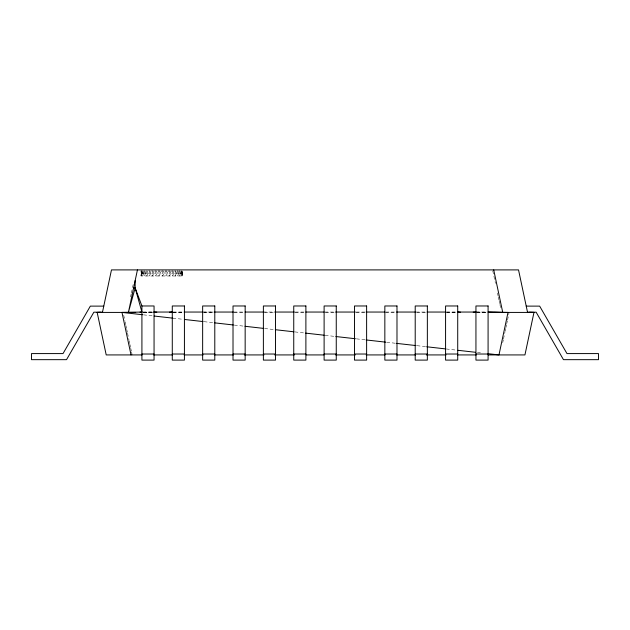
<?xml version="1.0" encoding="UTF-8"?>
<svg xmlns="http://www.w3.org/2000/svg" width="630" height="630" viewBox="0 0 630 630"><rect width="100%" height="100%" fill="white"/><g stroke="black" fill="none" stroke-linecap="round" stroke-linejoin="round"><path stroke-width="0.47" stroke-dasharray="3.15 2.36" d="M181.251 270.766L182.007 275.979L182.267 270.766L182.306 275.979L141.033 275.979L141.033 270.766M141.033 275.979L141.537 270.766M179.889 270.766L181.125 275.979L181.881 270.766M141.12 270.766L141.624 275.979L142.624 270.766M130.56 296.84L131.174 293.95M131.379 292.989L133.426 283.374M502.732 342.649L503.338 339.814M503.535 338.869L504.945 332.254M505.142 331.309L505.748 328.474M505.945 327.529L506.551 324.694M506.748 323.749L507.355 320.914M507.552 319.969L508.961 313.362M177.999 270.766L179.684 275.979L180.92 270.766M141.789 270.766L142.79 275.979L144.262 270.766M175.636 270.766L177.715 275.979L179.4 270.766M143.034 270.766L144.506 275.979L146.388 270.766M172.872 270.766L175.29 275.979L177.369 270.766M144.821 270.766L146.703 275.979L148.963 270.766M169.785 270.766L172.47 275.979L174.888 270.766M147.081 270.766L149.341 275.979L151.901 270.766M166.407 270.664L169.344 275.979L172.022 270.766M149.767 270.766L152.326 275.979L155.114 270.766M162.942 270.664L165.989 275.979L168.919 270.664M152.791 270.766L155.578 275.979L158.579 270.664M159.445 270.664L162.508 275.979L165.556 270.664M156.004 270.664L159.004 275.979L162.075 270.664M143.427 312.173L153.09 312.055M143.774 312.26L152.618 312.197M143.609 312.33L152.381 312.299M172.864 312.212L183.59 312.173M204.065 312.086L213.814 312.047M142.9 312.047L153.121 312.047M173.211 312.047L183.487 312.047M202.647 312.047L213.853 312.047M233.943 312.047L244.22 312.047M263.379 312.047L273.696 312.047M295.328 312.047L305.164 312.047M324.836 312.047L334.672 312.047M356.304 312.047L365.691 312.047M385.78 312.047L396.057 312.047M416.147 312.047L426.423 312.047M446.512 312.047L456.789 312.047M475.941 312.047L487.1 312.047M142.884 312.417L152.602 312.417M173.226 312.417L183.046 312.417M203.679 312.417L213.499 312.417M234.124 312.417L243.952 312.417M264.576 312.417L274.397 312.417M295.029 312.417L304.849 312.417M325.482 312.417L334.317 312.417M355.926 312.417L365.754 312.417M385.395 312.417L396.199 312.417M416.832 312.417L425.667 312.417M446.3 312.417L457.104 312.417M476.745 312.417L486.573 312.417M446.835 312.134L456.569 312.181M477.02 312.267L486.762 312.315M476.918 312.055L486.691 312.165M143.475 314.835L153.24 315.937M172.77 318.142L183.519 319.355M204.025 321.67L213.791 322.765M234.305 325.08L244.07 326.183M264.576 328.498L274.341 329.6M294.856 331.908L304.621 333.01M325.135 335.325L334.9 336.428M356.383 338.845L365.172 339.838M386.662 342.263L396.427 343.366M416.942 345.673L425.73 346.665M446.237 348.981L456.978 350.193M477.493 352.509L480.422 352.832M492.77 270.861L495.432 283.374M497.48 292.989L498.086 295.88M498.291 296.84L498.905 299.723M499.11 300.683L499.724 303.573M499.929 304.534L500.952 309.346M123.732 315.252L124.937 320.914M125.142 321.859L125.74 324.694M125.945 325.639L126.543 328.474M126.748 329.419L127.347 332.254M127.551 333.199L128.953 339.814M129.158 340.759L129.756 343.594M129.961 344.539L130.56 347.366M130.764 348.311L131.363 351.146M131.568 352.091L132.166 354.926M182.306 275.979L182.054 270.766L182.007 275.979M181.125 270.766L181.125 275.979M179.684 270.766L179.684 275.979M177.715 270.766L177.715 275.979M175.29 270.766L175.29 275.979M172.47 270.766L172.47 275.979M169.344 270.766L169.344 275.979M165.989 270.766L165.989 275.979M162.508 270.766L162.508 275.979M159.004 270.766L159.004 275.979M155.578 270.766L155.578 275.979M152.326 270.766L152.326 275.979M149.341 270.766L149.341 275.979M146.703 270.766L146.703 275.979M144.506 270.766L144.506 275.979M142.79 270.766L142.79 275.979M141.624 270.766L141.624 275.979"/><path stroke-width="0.94" d="M102.438 312.417L111.471 269.9L518.529 269.9L527.562 312.417M137.435 269.9L128.394 312.417L135.151 287.934L135.151 280.618M529.358 312.252L533.972 312.417L524.94 354.926L488.155 354.926M139.978 312.149L141.915 312.047L135.151 287.934L133.599 287.934M142.01 354.926L106.21 354.926L97.17 312.417L100.713 312.26M169.549 312.157L172.281 312.047M473.209 312.157L475.941 312.047M131.024 354.926L121.984 312.417L141.915 312.047M141.915 305.975L154.059 305.975L154.059 360.1L141.915 360.1L141.915 305.975L135.151 287.934M103.777 306.117L90.35 306.117L63.024 353.587L31.5 353.587L31.5 359.667L66.536 359.667L93.862 312.189L102.485 312.189M526.223 306.117L539.65 306.117L566.976 353.587L598.5 353.587L598.5 359.667L563.464 359.667L536.138 312.189L527.515 312.189M153.712 312.047L172.399 312.047M184.204 312.047L202.884 312.047M214.688 312.047L233.376 312.047M245.157 312.047L263.86 312.047M274.68 312.047L294.344 312.047M305.889 312.047L324.111 312.047M335.656 312.047L355.32 312.047M366.14 312.047L384.843 312.047M396.624 312.047L415.312 312.047M427.116 312.047L445.796 312.047M457.601 312.047L476.288 312.047M97.17 312.417L135.71 312.417M494.29 312.417L533.972 312.417M141.915 354.021L154.059 354.021M172.281 354.021L184.425 354.021M202.647 354.021L214.791 354.021M233.013 354.021L245.157 354.021M263.379 354.021L275.523 354.021M293.745 354.021L305.889 354.021M324.111 354.021L336.255 354.021M354.477 354.021L366.621 354.021M384.843 354.021L396.987 354.021M415.209 354.021L427.353 354.021M445.575 354.021L457.719 354.021M475.941 354.021L488.085 354.021M153.649 354.926L172.502 354.926M184.149 354.926L203.002 354.926M214.649 354.926L233.502 354.926M244.33 354.926L264.002 354.926M274.664 354.926L294.336 354.926M306.148 354.926L324.017 354.926M335.664 354.926L355.336 354.926M366.156 354.926L385.017 354.926M396.656 354.926L415.516 354.926M426.337 354.926L446.016 354.926M457.656 354.926L476.351 354.926M457.719 312.047L460.451 312.157M154.059 312.047L156.791 312.157M121.984 312.417L142.498 314.724M154.216 316.047L172.77 318.142M184.495 319.465L203.049 321.56M214.767 322.875L233.328 324.97M245.046 326.293L263.6 328.387M275.326 329.703L293.879 331.797M305.597 333.12L324.159 335.215M335.877 336.538L355.407 338.735M366.148 339.948L385.686 342.153M396.427 343.366L415.965 345.563M426.707 346.776L445.26 348.87M457.955 350.304L475.54 352.288M488.234 353.714L498.976 354.926L508.016 312.417L488.085 312.047L502.748 312.417L493.715 269.9M184.425 305.975L172.281 305.975L172.281 360.1L184.425 360.1L184.425 305.975M214.791 305.975L202.647 305.975L202.647 360.1L214.791 360.1L214.791 305.975M245.157 305.975L233.013 305.975L233.013 360.1L245.157 360.1L245.157 305.975M275.523 305.975L263.379 305.975L263.379 360.1L275.523 360.1L275.523 305.975M305.889 305.975L293.745 305.975L293.745 360.1L305.889 360.1L305.889 305.975M336.255 305.975L324.111 305.975L324.111 360.1L336.255 360.1L336.255 305.975M366.621 305.975L354.477 305.975L354.477 360.1L366.621 360.1L366.621 305.975M396.987 305.975L384.843 305.975L384.843 360.1L396.987 360.1L396.987 305.975M427.353 305.975L415.209 305.975L415.209 360.1L427.353 360.1L427.353 305.975M457.719 305.975L445.575 305.975L445.575 360.1L457.719 360.1L457.719 305.975M488.085 305.975L475.941 305.975L475.941 360.1L488.085 360.1L488.085 305.975"/></g></svg>
